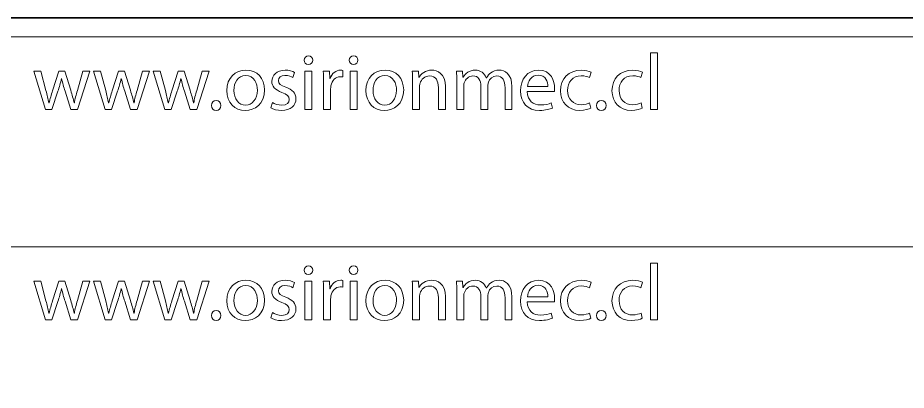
# Model space of a CAD drawing. Header units: inches. Extents: x 4400 to 4800, y 4100 to 4300.
# Drawn here: x 4631.4 to 4687.1, y 4276.6 to 4300 of the extents above; entities that cross this region are included whole.
import ezdxf

# ---------------------------------------------------------------- set-up
doc = ezdxf.new("R2010")
doc.units = ezdxf.units.IN
doc.header["$MEASUREMENT"] = 0
doc.layers.add('Capa 1', color=7, linetype='Continuous')

# ---------------------------------------------------------------- blocks, each defined once
blk = doc.blocks.new('block 32')
at = {"layer": 'Capa 1', "color": 1, "lineweight": 9, "true_color": 0xff0000}
for points in [[(4671.053, 4297.792), (4671.493, 4297.792), (4671.493, 4294.241), (4671.053, 4294.241), (4671.053, 4297.792)], [(4649.398, 4294.241), (4649.398, 4296.662), (4649.838, 4296.662), (4649.838, 4294.241), (4649.398, 4294.241)], [(4652.223, 4294.241), (4652.223, 4296.662), (4652.663, 4296.662), (4652.663, 4294.241), (4652.223, 4294.241)]]:
    blk.add_lwpolyline(points, dxfattribs=at)
for points, knots in [([(4649.888, 4297.342), (4649.893, 4297.192), (4649.783, 4297.072), (4649.608, 4297.072), (4649.453, 4297.072), (4649.343, 4297.192), (4649.343, 4297.342), (4649.343, 4297.497), (4649.458, 4297.617), (4649.618, 4297.617), (4649.783, 4297.617), (4649.888, 4297.497), (4649.888, 4297.342)], [0, 0, 0, 0, 1, 1, 1, 2, 2, 2, 3, 3, 3, 4, 4, 4, 4]), ([(4652.713, 4297.342), (4652.718, 4297.192), (4652.608, 4297.072), (4652.433, 4297.072), (4652.278, 4297.072), (4652.168, 4297.192), (4652.168, 4297.342), (4652.168, 4297.497), (4652.283, 4297.617), (4652.443, 4297.617), (4652.608, 4297.617), (4652.713, 4297.497), (4652.713, 4297.342)], [0, 0, 0, 0, 1, 1, 1, 2, 2, 2, 3, 3, 3, 4, 4, 4, 4]), ([(4646.863, 4295.471), (4646.863, 4294.576), (4646.244, 4294.186), (4645.658, 4294.186), (4645.003, 4294.186), (4644.498, 4294.666), (4644.498, 4295.432), (4644.498, 4296.241), (4645.028, 4296.717), (4645.698, 4296.717), (4646.393, 4296.717), (4646.863, 4296.211), (4646.863, 4295.471)], [0, 0, 0, 0, 1, 1, 1, 2, 2, 2, 3, 3, 3, 4, 4, 4, 4]), ([(4647.358, 4294.691), (4647.488, 4294.606), (4647.718, 4294.516), (4647.938, 4294.516), (4648.258, 4294.516), (4648.408, 4294.676), (4648.408, 4294.876), (4648.408, 4295.086), (4648.283, 4295.201), (4647.958, 4295.321), (4647.523, 4295.476), (4647.318, 4295.716), (4647.318, 4296.007), (4647.318, 4296.396), (4647.633, 4296.717), (4648.153, 4296.717), (4648.398, 4296.717), (4648.613, 4296.647), (4648.748, 4296.567), (4648.748, 4296.567), (4648.638, 4296.247), (4648.638, 4296.247), (4648.543, 4296.307), (4648.368, 4296.387), (4648.143, 4296.387), (4647.883, 4296.387), (4647.738, 4296.237), (4647.738, 4296.056), (4647.738, 4295.857), (4647.883, 4295.766), (4648.198, 4295.646), (4648.618, 4295.486), (4648.833, 4295.276), (4648.833, 4294.916), (4648.833, 4294.491), (4648.503, 4294.191), (4647.928, 4294.191), (4647.663, 4294.191), (4647.418, 4294.256), (4647.248, 4294.356), (4647.248, 4294.356), (4647.358, 4294.691), (4647.358, 4294.691)], [0, 0, 0, 0, 1, 1, 1, 2, 2, 2, 3, 3, 3, 4, 4, 4, 5, 5, 5, 6, 6, 6, 7, 7, 7, 8, 8, 8, 9, 9, 9, 10, 10, 10, 11, 11, 11, 12, 12, 12, 13, 13, 13, 14, 14, 14, 14]), ([(4650.568, 4295.907), (4650.568, 4296.192), (4650.563, 4296.436), (4650.548, 4296.662), (4650.548, 4296.662), (4650.933, 4296.662), (4650.933, 4296.662), (4650.933, 4296.662), (4650.948, 4296.187), (4650.948, 4296.187), (4650.948, 4296.187), (4650.968, 4296.187), (4650.968, 4296.187), (4651.078, 4296.512), (4651.343, 4296.717), (4651.638, 4296.717), (4651.688, 4296.717), (4651.723, 4296.712), (4651.763, 4296.702), (4651.763, 4296.702), (4651.763, 4296.287), (4651.763, 4296.287), (4651.718, 4296.297), (4651.673, 4296.301), (4651.613, 4296.301), (4651.303, 4296.301), (4651.083, 4296.066), (4651.023, 4295.736), (4651.013, 4295.676), (4651.003, 4295.607), (4651.003, 4295.531), (4651.003, 4295.531), (4651.003, 4294.241), (4651.003, 4294.241), (4651.003, 4294.241), (4650.568, 4294.241), (4650.568, 4294.241), (4650.568, 4294.241), (4650.568, 4295.907), (4650.568, 4295.907)], [0, 0, 0, 0, 1, 1, 1, 2, 2, 2, 3, 3, 3, 4, 4, 4, 5, 5, 5, 6, 6, 6, 7, 7, 7, 8, 8, 8, 9, 9, 9, 10, 10, 10, 11, 11, 11, 12, 12, 12, 13, 13, 13, 13]), ([(4655.583, 4295.471), (4655.583, 4294.576), (4654.963, 4294.186), (4654.378, 4294.186), (4653.723, 4294.186), (4653.218, 4294.666), (4653.218, 4295.432), (4653.218, 4296.241), (4653.748, 4296.717), (4654.418, 4296.717), (4655.113, 4296.717), (4655.583, 4296.211), (4655.583, 4295.471)], [0, 0, 0, 0, 1, 1, 1, 2, 2, 2, 3, 3, 3, 4, 4, 4, 4]), ([(4656.138, 4296.007), (4656.138, 4296.257), (4656.133, 4296.462), (4656.118, 4296.662), (4656.118, 4296.662), (4656.508, 4296.662), (4656.508, 4296.662), (4656.508, 4296.662), (4656.533, 4296.261), (4656.533, 4296.261), (4656.533, 4296.261), (4656.543, 4296.261), (4656.543, 4296.261), (4656.663, 4296.492), (4656.943, 4296.717), (4657.343, 4296.717), (4657.678, 4296.717), (4658.198, 4296.517), (4658.198, 4295.686), (4658.198, 4295.686), (4658.198, 4294.241), (4658.198, 4294.241), (4658.198, 4294.241), (4657.758, 4294.241), (4657.758, 4294.241), (4657.758, 4294.241), (4657.758, 4295.637), (4657.758, 4295.637), (4657.758, 4296.026), (4657.613, 4296.352), (4657.198, 4296.352), (4656.908, 4296.352), (4656.683, 4296.146), (4656.608, 4295.901), (4656.588, 4295.847), (4656.578, 4295.772), (4656.578, 4295.696), (4656.578, 4295.696), (4656.578, 4294.241), (4656.578, 4294.241), (4656.578, 4294.241), (4656.138, 4294.241), (4656.138, 4294.241), (4656.138, 4294.241), (4656.138, 4296.007), (4656.138, 4296.007)], [0, 0, 0, 0, 1, 1, 1, 2, 2, 2, 3, 3, 3, 4, 4, 4, 5, 5, 5, 6, 6, 6, 7, 7, 7, 8, 8, 8, 9, 9, 9, 10, 10, 10, 11, 11, 11, 12, 12, 12, 13, 13, 13, 14, 14, 14, 15, 15, 15, 15]), ([(4658.913, 4296.007), (4658.913, 4296.257), (4658.908, 4296.462), (4658.893, 4296.662), (4658.893, 4296.662), (4659.278, 4296.662), (4659.278, 4296.662), (4659.278, 4296.662), (4659.298, 4296.271), (4659.298, 4296.271), (4659.298, 4296.271), (4659.313, 4296.271), (4659.313, 4296.271), (4659.448, 4296.502), (4659.673, 4296.717), (4660.073, 4296.717), (4660.403, 4296.717), (4660.653, 4296.517), (4660.758, 4296.231), (4660.758, 4296.231), (4660.768, 4296.231), (4660.768, 4296.231), (4660.843, 4296.367), (4660.938, 4296.472), (4661.038, 4296.547), (4661.183, 4296.657), (4661.343, 4296.717), (4661.573, 4296.717), (4661.893, 4296.717), (4662.368, 4296.507), (4662.368, 4295.666), (4662.368, 4295.666), (4662.368, 4294.241), (4662.368, 4294.241), (4662.368, 4294.241), (4661.938, 4294.241), (4661.938, 4294.241), (4661.938, 4294.241), (4661.938, 4295.611), (4661.938, 4295.611), (4661.938, 4296.076), (4661.768, 4296.357), (4661.413, 4296.357), (4661.163, 4296.357), (4660.968, 4296.172), (4660.893, 4295.957), (4660.873, 4295.897), (4660.858, 4295.816), (4660.858, 4295.736), (4660.858, 4295.736), (4660.858, 4294.241), (4660.858, 4294.241), (4660.858, 4294.241), (4660.428, 4294.241), (4660.428, 4294.241), (4660.428, 4294.241), (4660.428, 4295.692), (4660.428, 4295.692), (4660.428, 4296.076), (4660.258, 4296.357), (4659.923, 4296.357), (4659.648, 4296.357), (4659.448, 4296.136), (4659.378, 4295.917), (4659.353, 4295.851), (4659.343, 4295.776), (4659.343, 4295.702), (4659.343, 4295.702), (4659.343, 4294.241), (4659.343, 4294.241), (4659.343, 4294.241), (4658.913, 4294.241), (4658.913, 4294.241), (4658.913, 4294.241), (4658.913, 4296.007), (4658.913, 4296.007)], [0, 0, 0, 0, 1, 1, 1, 2, 2, 2, 3, 3, 3, 4, 4, 4, 5, 5, 5, 6, 6, 6, 7, 7, 7, 8, 8, 8, 9, 9, 9, 10, 10, 10, 11, 11, 11, 12, 12, 12, 13, 13, 13, 14, 14, 14, 15, 15, 15, 16, 16, 16, 17, 17, 17, 18, 18, 18, 19, 19, 19, 20, 20, 20, 21, 21, 21, 22, 22, 22, 23, 23, 23, 24, 24, 24, 25, 25, 25, 25]), ([(4663.328, 4295.372), (4663.338, 4294.776), (4663.718, 4294.531), (4664.158, 4294.531), (4664.473, 4294.531), (4664.663, 4294.586), (4664.828, 4294.656), (4664.828, 4294.656), (4664.903, 4294.341), (4664.903, 4294.341), (4664.748, 4294.271), (4664.483, 4294.191), (4664.098, 4294.191), (4663.353, 4294.191), (4662.908, 4294.681), (4662.908, 4295.412), (4662.908, 4296.142), (4663.338, 4296.717), (4664.043, 4296.717), (4664.833, 4296.717), (4665.043, 4296.022), (4665.043, 4295.577), (4665.043, 4295.486), (4665.033, 4295.416), (4665.028, 4295.372), (4665.028, 4295.372), (4663.328, 4295.372), (4663.328, 4295.372)], [0, 0, 0, 0, 1, 1, 1, 2, 2, 2, 3, 3, 3, 4, 4, 4, 5, 5, 5, 6, 6, 6, 7, 7, 7, 8, 8, 8, 9, 9, 9, 9]), ([(4667.313, 4294.331), (4667.198, 4294.271), (4666.943, 4294.191), (4666.618, 4294.191), (4665.888, 4294.191), (4665.413, 4294.686), (4665.413, 4295.426), (4665.413, 4296.172), (4665.923, 4296.712), (4666.713, 4296.712), (4666.973, 4296.712), (4667.203, 4296.647), (4667.323, 4296.587), (4667.323, 4296.587), (4667.223, 4296.247), (4667.223, 4296.247), (4667.118, 4296.307), (4666.953, 4296.362), (4666.713, 4296.362), (4666.158, 4296.362), (4665.857, 4295.951), (4665.857, 4295.446), (4665.857, 4294.887), (4666.218, 4294.541), (4666.698, 4294.541), (4666.948, 4294.541), (4667.113, 4294.606), (4667.238, 4294.661), (4667.238, 4294.661), (4667.313, 4294.331), (4667.313, 4294.331)], [0, 0, 0, 0, 1, 1, 1, 2, 2, 2, 3, 3, 3, 4, 4, 4, 5, 5, 5, 6, 6, 6, 7, 7, 7, 8, 8, 8, 9, 9, 9, 10, 10, 10, 10]), ([(4670.538, 4294.331), (4670.423, 4294.271), (4670.168, 4294.191), (4669.843, 4294.191), (4669.113, 4294.191), (4668.638, 4294.686), (4668.638, 4295.426), (4668.638, 4296.172), (4669.148, 4296.712), (4669.938, 4296.712), (4670.198, 4296.712), (4670.428, 4296.647), (4670.548, 4296.587), (4670.548, 4296.587), (4670.448, 4296.247), (4670.448, 4296.247), (4670.343, 4296.307), (4670.178, 4296.362), (4669.938, 4296.362), (4669.383, 4296.362), (4669.082, 4295.951), (4669.082, 4295.446), (4669.082, 4294.887), (4669.443, 4294.541), (4669.923, 4294.541), (4670.173, 4294.541), (4670.338, 4294.606), (4670.463, 4294.661), (4670.463, 4294.661), (4670.538, 4294.331), (4670.538, 4294.331)], [0, 0, 0, 0, 1, 1, 1, 2, 2, 2, 3, 3, 3, 4, 4, 4, 5, 5, 5, 6, 6, 6, 7, 7, 7, 8, 8, 8, 9, 9, 9, 10, 10, 10, 10]), ([(4632.848, 4296.662), (4632.848, 4296.662), (4633.168, 4295.432), (4633.168, 4295.432), (4633.238, 4295.161), (4633.303, 4294.911), (4633.348, 4294.661), (4633.348, 4294.661), (4633.363, 4294.661), (4633.363, 4294.661), (4633.418, 4294.906), (4633.498, 4295.166), (4633.578, 4295.426), (4633.578, 4295.426), (4633.973, 4296.662), (4633.973, 4296.662), (4633.973, 4296.662), (4634.343, 4296.662), (4634.343, 4296.662), (4634.343, 4296.662), (4634.719, 4295.452), (4634.719, 4295.452), (4634.809, 4295.161), (4634.879, 4294.906), (4634.934, 4294.661), (4634.934, 4294.661), (4634.948, 4294.661), (4634.948, 4294.661), (4634.988, 4294.906), (4635.054, 4295.161), (4635.133, 4295.446), (4635.133, 4295.446), (4635.479, 4296.662), (4635.479, 4296.662), (4635.479, 4296.662), (4635.914, 4296.662), (4635.914, 4296.662), (4635.914, 4296.662), (4635.133, 4294.241), (4635.133, 4294.241), (4635.133, 4294.241), (4634.733, 4294.241), (4634.733, 4294.241), (4634.733, 4294.241), (4634.363, 4295.396), (4634.363, 4295.396), (4634.278, 4295.666), (4634.208, 4295.907), (4634.148, 4296.192), (4634.148, 4296.192), (4634.138, 4296.192), (4634.138, 4296.192), (4634.079, 4295.901), (4634.003, 4295.651), (4633.918, 4295.392), (4633.918, 4295.392), (4633.528, 4294.241), (4633.528, 4294.241), (4633.528, 4294.241), (4633.128, 4294.241), (4633.128, 4294.241), (4633.128, 4294.241), (4632.398, 4296.662), (4632.398, 4296.662), (4632.398, 4296.662), (4632.848, 4296.662), (4632.848, 4296.662)], [0, 0, 0, 0, 1, 1, 1, 2, 2, 2, 3, 3, 3, 4, 4, 4, 5, 5, 5, 6, 6, 6, 7, 7, 7, 8, 8, 8, 9, 9, 9, 10, 10, 10, 11, 11, 11, 12, 12, 12, 13, 13, 13, 14, 14, 14, 15, 15, 15, 16, 16, 16, 17, 17, 17, 18, 18, 18, 19, 19, 19, 20, 20, 20, 21, 21, 21, 22, 22, 22, 22]), ([(4636.588, 4296.662), (4636.588, 4296.662), (4636.908, 4295.432), (4636.908, 4295.432), (4636.978, 4295.161), (4637.043, 4294.911), (4637.088, 4294.661), (4637.088, 4294.661), (4637.103, 4294.661), (4637.103, 4294.661), (4637.158, 4294.906), (4637.238, 4295.166), (4637.318, 4295.426), (4637.318, 4295.426), (4637.713, 4296.662), (4637.713, 4296.662), (4637.713, 4296.662), (4638.083, 4296.662), (4638.083, 4296.662), (4638.083, 4296.662), (4638.459, 4295.452), (4638.459, 4295.452), (4638.549, 4295.161), (4638.618, 4294.906), (4638.674, 4294.661), (4638.674, 4294.661), (4638.688, 4294.661), (4638.688, 4294.661), (4638.728, 4294.906), (4638.794, 4295.161), (4638.873, 4295.446), (4638.873, 4295.446), (4639.219, 4296.662), (4639.219, 4296.662), (4639.219, 4296.662), (4639.654, 4296.662), (4639.654, 4296.662), (4639.654, 4296.662), (4638.873, 4294.241), (4638.873, 4294.241), (4638.873, 4294.241), (4638.473, 4294.241), (4638.473, 4294.241), (4638.473, 4294.241), (4638.103, 4295.396), (4638.103, 4295.396), (4638.018, 4295.666), (4637.948, 4295.907), (4637.888, 4296.192), (4637.888, 4296.192), (4637.878, 4296.192), (4637.878, 4296.192), (4637.819, 4295.901), (4637.743, 4295.651), (4637.658, 4295.392), (4637.658, 4295.392), (4637.268, 4294.241), (4637.268, 4294.241), (4637.268, 4294.241), (4636.868, 4294.241), (4636.868, 4294.241), (4636.868, 4294.241), (4636.138, 4296.662), (4636.138, 4296.662), (4636.138, 4296.662), (4636.588, 4296.662), (4636.588, 4296.662)], [0, 0, 0, 0, 1, 1, 1, 2, 2, 2, 3, 3, 3, 4, 4, 4, 5, 5, 5, 6, 6, 6, 7, 7, 7, 8, 8, 8, 9, 9, 9, 10, 10, 10, 11, 11, 11, 12, 12, 12, 13, 13, 13, 14, 14, 14, 15, 15, 15, 16, 16, 16, 17, 17, 17, 18, 18, 18, 19, 19, 19, 20, 20, 20, 21, 21, 21, 22, 22, 22, 22]), ([(4640.328, 4296.662), (4640.328, 4296.662), (4640.648, 4295.432), (4640.648, 4295.432), (4640.718, 4295.161), (4640.783, 4294.911), (4640.828, 4294.661), (4640.828, 4294.661), (4640.843, 4294.661), (4640.843, 4294.661), (4640.898, 4294.906), (4640.978, 4295.166), (4641.058, 4295.426), (4641.058, 4295.426), (4641.453, 4296.662), (4641.453, 4296.662), (4641.453, 4296.662), (4641.823, 4296.662), (4641.823, 4296.662), (4641.823, 4296.662), (4642.199, 4295.452), (4642.199, 4295.452), (4642.289, 4295.161), (4642.358, 4294.906), (4642.414, 4294.661), (4642.414, 4294.661), (4642.428, 4294.661), (4642.428, 4294.661), (4642.468, 4294.906), (4642.534, 4295.161), (4642.613, 4295.446), (4642.613, 4295.446), (4642.959, 4296.662), (4642.959, 4296.662), (4642.959, 4296.662), (4643.394, 4296.662), (4643.394, 4296.662), (4643.394, 4296.662), (4642.613, 4294.241), (4642.613, 4294.241), (4642.613, 4294.241), (4642.213, 4294.241), (4642.213, 4294.241), (4642.213, 4294.241), (4641.843, 4295.396), (4641.843, 4295.396), (4641.758, 4295.666), (4641.688, 4295.907), (4641.628, 4296.192), (4641.628, 4296.192), (4641.618, 4296.192), (4641.618, 4296.192), (4641.559, 4295.901), (4641.483, 4295.651), (4641.398, 4295.392), (4641.398, 4295.392), (4641.008, 4294.241), (4641.008, 4294.241), (4641.008, 4294.241), (4640.608, 4294.241), (4640.608, 4294.241), (4640.608, 4294.241), (4639.878, 4296.662), (4639.878, 4296.662), (4639.878, 4296.662), (4640.328, 4296.662), (4640.328, 4296.662)], [0, 0, 0, 0, 1, 1, 1, 2, 2, 2, 3, 3, 3, 4, 4, 4, 5, 5, 5, 6, 6, 6, 7, 7, 7, 8, 8, 8, 9, 9, 9, 10, 10, 10, 11, 11, 11, 12, 12, 12, 13, 13, 13, 14, 14, 14, 15, 15, 15, 16, 16, 16, 17, 17, 17, 18, 18, 18, 19, 19, 19, 20, 20, 20, 21, 21, 21, 22, 22, 22, 22]), ([(4644.943, 4295.446), (4644.943, 4294.916), (4645.248, 4294.516), (4645.678, 4294.516), (4646.098, 4294.516), (4646.413, 4294.911), (4646.413, 4295.456), (4646.413, 4295.867), (4646.208, 4296.387), (4645.688, 4296.387), (4645.168, 4296.387), (4644.943, 4295.907), (4644.943, 4295.446)], [0, 0, 0, 0, 1, 1, 1, 2, 2, 2, 3, 3, 3, 4, 4, 4, 4]), ([(4653.663, 4295.446), (4653.663, 4294.916), (4653.968, 4294.516), (4654.398, 4294.516), (4654.818, 4294.516), (4655.133, 4294.911), (4655.133, 4295.456), (4655.133, 4295.867), (4654.928, 4296.387), (4654.408, 4296.387), (4653.888, 4296.387), (4653.663, 4295.907), (4653.663, 4295.446)], [0, 0, 0, 0, 1, 1, 1, 2, 2, 2, 3, 3, 3, 4, 4, 4, 4]), ([(4664.618, 4295.686), (4664.623, 4295.967), (4664.503, 4296.402), (4664.008, 4296.402), (4663.563, 4296.402), (4663.368, 4295.991), (4663.333, 4295.686), (4663.333, 4295.686), (4664.618, 4295.686), (4664.618, 4295.686)], [0, 0, 0, 0, 1, 1, 1, 2, 2, 2, 3, 3, 3, 3]), ([(4643.533, 4294.501), (4643.533, 4294.686), (4643.658, 4294.816), (4643.833, 4294.816), (4644.008, 4294.816), (4644.128, 4294.686), (4644.128, 4294.501), (4644.128, 4294.321), (4644.013, 4294.186), (4643.828, 4294.186), (4643.653, 4294.186), (4643.533, 4294.321), (4643.533, 4294.501)], [0, 0, 0, 0, 1, 1, 1, 2, 2, 2, 3, 3, 3, 4, 4, 4, 4]), ([(4667.673, 4294.501), (4667.673, 4294.686), (4667.798, 4294.816), (4667.973, 4294.816), (4668.148, 4294.816), (4668.268, 4294.686), (4668.268, 4294.501), (4668.268, 4294.321), (4668.153, 4294.186), (4667.968, 4294.186), (4667.793, 4294.186), (4667.673, 4294.321), (4667.673, 4294.501)], [0, 0, 0, 0, 1, 1, 1, 2, 2, 2, 3, 3, 3, 4, 4, 4, 4])]:
    blk.add_open_spline(points, degree=3, knots=knots, dxfattribs=at)
blk = doc.blocks.new('block 33')
at = {"layer": 'Capa 1', "color": 1, "lineweight": 9, "true_color": 0xff0000}
for points in [[(4671.053, 4284.618), (4671.493, 4284.618), (4671.493, 4281.067), (4671.053, 4281.067), (4671.053, 4284.618)], [(4649.398, 4281.067), (4649.398, 4283.488), (4649.838, 4283.488), (4649.838, 4281.067), (4649.398, 4281.067)], [(4652.223, 4281.067), (4652.223, 4283.488), (4652.663, 4283.488), (4652.663, 4281.067), (4652.223, 4281.067)]]:
    blk.add_lwpolyline(points, dxfattribs=at)
for points, knots in [([(4649.888, 4284.168), (4649.893, 4284.018), (4649.783, 4283.898), (4649.608, 4283.898), (4649.453, 4283.898), (4649.343, 4284.018), (4649.343, 4284.168), (4649.343, 4284.323), (4649.458, 4284.443), (4649.618, 4284.443), (4649.783, 4284.443), (4649.888, 4284.323), (4649.888, 4284.168)], [0, 0, 0, 0, 1, 1, 1, 2, 2, 2, 3, 3, 3, 4, 4, 4, 4]), ([(4652.713, 4284.168), (4652.718, 4284.018), (4652.608, 4283.898), (4652.433, 4283.898), (4652.278, 4283.898), (4652.168, 4284.018), (4652.168, 4284.168), (4652.168, 4284.323), (4652.283, 4284.443), (4652.443, 4284.443), (4652.608, 4284.443), (4652.713, 4284.323), (4652.713, 4284.168)], [0, 0, 0, 0, 1, 1, 1, 2, 2, 2, 3, 3, 3, 4, 4, 4, 4]), ([(4632.848, 4283.488), (4632.848, 4283.488), (4633.168, 4282.257), (4633.168, 4282.257), (4633.238, 4281.987), (4633.303, 4281.737), (4633.348, 4281.487), (4633.348, 4281.487), (4633.363, 4281.487), (4633.363, 4281.487), (4633.418, 4281.732), (4633.498, 4281.992), (4633.578, 4282.252), (4633.578, 4282.252), (4633.973, 4283.488), (4633.973, 4283.488), (4633.973, 4283.488), (4634.343, 4283.488), (4634.343, 4283.488), (4634.343, 4283.488), (4634.719, 4282.277), (4634.719, 4282.277), (4634.809, 4281.987), (4634.879, 4281.732), (4634.934, 4281.487), (4634.934, 4281.487), (4634.948, 4281.487), (4634.948, 4281.487), (4634.988, 4281.732), (4635.054, 4281.987), (4635.133, 4282.272), (4635.133, 4282.272), (4635.479, 4283.488), (4635.479, 4283.488), (4635.479, 4283.488), (4635.914, 4283.488), (4635.914, 4283.488), (4635.914, 4283.488), (4635.133, 4281.067), (4635.133, 4281.067), (4635.133, 4281.067), (4634.733, 4281.067), (4634.733, 4281.067), (4634.733, 4281.067), (4634.363, 4282.222), (4634.363, 4282.222), (4634.278, 4282.492), (4634.208, 4282.733), (4634.148, 4283.017), (4634.148, 4283.017), (4634.138, 4283.017), (4634.138, 4283.017), (4634.079, 4282.727), (4634.003, 4282.477), (4633.918, 4282.218), (4633.918, 4282.218), (4633.528, 4281.067), (4633.528, 4281.067), (4633.528, 4281.067), (4633.128, 4281.067), (4633.128, 4281.067), (4633.128, 4281.067), (4632.398, 4283.488), (4632.398, 4283.488), (4632.398, 4283.488), (4632.848, 4283.488), (4632.848, 4283.488)], [0, 0, 0, 0, 1, 1, 1, 2, 2, 2, 3, 3, 3, 4, 4, 4, 5, 5, 5, 6, 6, 6, 7, 7, 7, 8, 8, 8, 9, 9, 9, 10, 10, 10, 11, 11, 11, 12, 12, 12, 13, 13, 13, 14, 14, 14, 15, 15, 15, 16, 16, 16, 17, 17, 17, 18, 18, 18, 19, 19, 19, 20, 20, 20, 21, 21, 21, 22, 22, 22, 22]), ([(4636.588, 4283.488), (4636.588, 4283.488), (4636.908, 4282.257), (4636.908, 4282.257), (4636.978, 4281.987), (4637.043, 4281.737), (4637.088, 4281.487), (4637.088, 4281.487), (4637.103, 4281.487), (4637.103, 4281.487), (4637.158, 4281.732), (4637.238, 4281.992), (4637.318, 4282.252), (4637.318, 4282.252), (4637.713, 4283.488), (4637.713, 4283.488), (4637.713, 4283.488), (4638.083, 4283.488), (4638.083, 4283.488), (4638.083, 4283.488), (4638.459, 4282.277), (4638.459, 4282.277), (4638.549, 4281.987), (4638.618, 4281.732), (4638.674, 4281.487), (4638.674, 4281.487), (4638.688, 4281.487), (4638.688, 4281.487), (4638.728, 4281.732), (4638.794, 4281.987), (4638.873, 4282.272), (4638.873, 4282.272), (4639.219, 4283.488), (4639.219, 4283.488), (4639.219, 4283.488), (4639.654, 4283.488), (4639.654, 4283.488), (4639.654, 4283.488), (4638.873, 4281.067), (4638.873, 4281.067), (4638.873, 4281.067), (4638.473, 4281.067), (4638.473, 4281.067), (4638.473, 4281.067), (4638.103, 4282.222), (4638.103, 4282.222), (4638.018, 4282.492), (4637.948, 4282.733), (4637.888, 4283.017), (4637.888, 4283.017), (4637.878, 4283.017), (4637.878, 4283.017), (4637.819, 4282.727), (4637.743, 4282.477), (4637.658, 4282.218), (4637.658, 4282.218), (4637.268, 4281.067), (4637.268, 4281.067), (4637.268, 4281.067), (4636.868, 4281.067), (4636.868, 4281.067), (4636.868, 4281.067), (4636.138, 4283.488), (4636.138, 4283.488), (4636.138, 4283.488), (4636.588, 4283.488), (4636.588, 4283.488)], [0, 0, 0, 0, 1, 1, 1, 2, 2, 2, 3, 3, 3, 4, 4, 4, 5, 5, 5, 6, 6, 6, 7, 7, 7, 8, 8, 8, 9, 9, 9, 10, 10, 10, 11, 11, 11, 12, 12, 12, 13, 13, 13, 14, 14, 14, 15, 15, 15, 16, 16, 16, 17, 17, 17, 18, 18, 18, 19, 19, 19, 20, 20, 20, 21, 21, 21, 22, 22, 22, 22]), ([(4640.328, 4283.488), (4640.328, 4283.488), (4640.648, 4282.257), (4640.648, 4282.257), (4640.718, 4281.987), (4640.783, 4281.737), (4640.828, 4281.487), (4640.828, 4281.487), (4640.843, 4281.487), (4640.843, 4281.487), (4640.898, 4281.732), (4640.978, 4281.992), (4641.058, 4282.252), (4641.058, 4282.252), (4641.453, 4283.488), (4641.453, 4283.488), (4641.453, 4283.488), (4641.823, 4283.488), (4641.823, 4283.488), (4641.823, 4283.488), (4642.199, 4282.277), (4642.199, 4282.277), (4642.289, 4281.987), (4642.358, 4281.732), (4642.414, 4281.487), (4642.414, 4281.487), (4642.428, 4281.487), (4642.428, 4281.487), (4642.468, 4281.732), (4642.534, 4281.987), (4642.613, 4282.272), (4642.613, 4282.272), (4642.959, 4283.488), (4642.959, 4283.488), (4642.959, 4283.488), (4643.394, 4283.488), (4643.394, 4283.488), (4643.394, 4283.488), (4642.613, 4281.067), (4642.613, 4281.067), (4642.613, 4281.067), (4642.213, 4281.067), (4642.213, 4281.067), (4642.213, 4281.067), (4641.843, 4282.222), (4641.843, 4282.222), (4641.758, 4282.492), (4641.688, 4282.733), (4641.628, 4283.017), (4641.628, 4283.017), (4641.618, 4283.017), (4641.618, 4283.017), (4641.559, 4282.727), (4641.483, 4282.477), (4641.398, 4282.218), (4641.398, 4282.218), (4641.008, 4281.067), (4641.008, 4281.067), (4641.008, 4281.067), (4640.608, 4281.067), (4640.608, 4281.067), (4640.608, 4281.067), (4639.878, 4283.488), (4639.878, 4283.488), (4639.878, 4283.488), (4640.328, 4283.488), (4640.328, 4283.488)], [0, 0, 0, 0, 1, 1, 1, 2, 2, 2, 3, 3, 3, 4, 4, 4, 5, 5, 5, 6, 6, 6, 7, 7, 7, 8, 8, 8, 9, 9, 9, 10, 10, 10, 11, 11, 11, 12, 12, 12, 13, 13, 13, 14, 14, 14, 15, 15, 15, 16, 16, 16, 17, 17, 17, 18, 18, 18, 19, 19, 19, 20, 20, 20, 21, 21, 21, 22, 22, 22, 22]), ([(4646.863, 4282.297), (4646.863, 4281.402), (4646.244, 4281.012), (4645.658, 4281.012), (4645.003, 4281.012), (4644.498, 4281.492), (4644.498, 4282.257), (4644.498, 4283.067), (4645.028, 4283.542), (4645.698, 4283.542), (4646.393, 4283.542), (4646.863, 4283.037), (4646.863, 4282.297)], [0, 0, 0, 0, 1, 1, 1, 2, 2, 2, 3, 3, 3, 4, 4, 4, 4]), ([(4647.358, 4281.517), (4647.488, 4281.432), (4647.718, 4281.342), (4647.938, 4281.342), (4648.258, 4281.342), (4648.408, 4281.502), (4648.408, 4281.702), (4648.408, 4281.912), (4648.283, 4282.027), (4647.958, 4282.147), (4647.523, 4282.302), (4647.318, 4282.542), (4647.318, 4282.832), (4647.318, 4283.222), (4647.633, 4283.542), (4648.153, 4283.542), (4648.398, 4283.542), (4648.613, 4283.473), (4648.748, 4283.393), (4648.748, 4283.393), (4648.638, 4283.073), (4648.638, 4283.073), (4648.543, 4283.133), (4648.368, 4283.212), (4648.143, 4283.212), (4647.883, 4283.212), (4647.738, 4283.063), (4647.738, 4282.882), (4647.738, 4282.683), (4647.883, 4282.592), (4648.198, 4282.472), (4648.618, 4282.312), (4648.833, 4282.102), (4648.833, 4281.742), (4648.833, 4281.317), (4648.503, 4281.017), (4647.928, 4281.017), (4647.663, 4281.017), (4647.418, 4281.082), (4647.248, 4281.182), (4647.248, 4281.182), (4647.358, 4281.517), (4647.358, 4281.517)], [0, 0, 0, 0, 1, 1, 1, 2, 2, 2, 3, 3, 3, 4, 4, 4, 5, 5, 5, 6, 6, 6, 7, 7, 7, 8, 8, 8, 9, 9, 9, 10, 10, 10, 11, 11, 11, 12, 12, 12, 13, 13, 13, 14, 14, 14, 14]), ([(4650.568, 4282.733), (4650.568, 4283.017), (4650.563, 4283.262), (4650.548, 4283.488), (4650.548, 4283.488), (4650.933, 4283.488), (4650.933, 4283.488), (4650.933, 4283.488), (4650.948, 4283.013), (4650.948, 4283.013), (4650.948, 4283.013), (4650.968, 4283.013), (4650.968, 4283.013), (4651.078, 4283.338), (4651.343, 4283.542), (4651.638, 4283.542), (4651.688, 4283.542), (4651.723, 4283.538), (4651.763, 4283.528), (4651.763, 4283.528), (4651.763, 4283.113), (4651.763, 4283.113), (4651.718, 4283.123), (4651.673, 4283.127), (4651.613, 4283.127), (4651.303, 4283.127), (4651.083, 4282.892), (4651.023, 4282.562), (4651.013, 4282.502), (4651.003, 4282.432), (4651.003, 4282.357), (4651.003, 4282.357), (4651.003, 4281.067), (4651.003, 4281.067), (4651.003, 4281.067), (4650.568, 4281.067), (4650.568, 4281.067), (4650.568, 4281.067), (4650.568, 4282.733), (4650.568, 4282.733)], [0, 0, 0, 0, 1, 1, 1, 2, 2, 2, 3, 3, 3, 4, 4, 4, 5, 5, 5, 6, 6, 6, 7, 7, 7, 8, 8, 8, 9, 9, 9, 10, 10, 10, 11, 11, 11, 12, 12, 12, 13, 13, 13, 13]), ([(4655.583, 4282.297), (4655.583, 4281.402), (4654.963, 4281.012), (4654.378, 4281.012), (4653.723, 4281.012), (4653.218, 4281.492), (4653.218, 4282.257), (4653.218, 4283.067), (4653.748, 4283.542), (4654.418, 4283.542), (4655.113, 4283.542), (4655.583, 4283.037), (4655.583, 4282.297)], [0, 0, 0, 0, 1, 1, 1, 2, 2, 2, 3, 3, 3, 4, 4, 4, 4]), ([(4656.138, 4282.832), (4656.138, 4283.083), (4656.133, 4283.288), (4656.118, 4283.488), (4656.118, 4283.488), (4656.508, 4283.488), (4656.508, 4283.488), (4656.508, 4283.488), (4656.533, 4283.087), (4656.533, 4283.087), (4656.533, 4283.087), (4656.543, 4283.087), (4656.543, 4283.087), (4656.663, 4283.318), (4656.943, 4283.542), (4657.343, 4283.542), (4657.678, 4283.542), (4658.198, 4283.343), (4658.198, 4282.512), (4658.198, 4282.512), (4658.198, 4281.067), (4658.198, 4281.067), (4658.198, 4281.067), (4657.758, 4281.067), (4657.758, 4281.067), (4657.758, 4281.067), (4657.758, 4282.462), (4657.758, 4282.462), (4657.758, 4282.852), (4657.613, 4283.178), (4657.198, 4283.178), (4656.908, 4283.178), (4656.683, 4282.972), (4656.608, 4282.727), (4656.588, 4282.673), (4656.578, 4282.598), (4656.578, 4282.522), (4656.578, 4282.522), (4656.578, 4281.067), (4656.578, 4281.067), (4656.578, 4281.067), (4656.138, 4281.067), (4656.138, 4281.067), (4656.138, 4281.067), (4656.138, 4282.832), (4656.138, 4282.832)], [0, 0, 0, 0, 1, 1, 1, 2, 2, 2, 3, 3, 3, 4, 4, 4, 5, 5, 5, 6, 6, 6, 7, 7, 7, 8, 8, 8, 9, 9, 9, 10, 10, 10, 11, 11, 11, 12, 12, 12, 13, 13, 13, 14, 14, 14, 15, 15, 15, 15]), ([(4658.913, 4282.832), (4658.913, 4283.083), (4658.908, 4283.288), (4658.893, 4283.488), (4658.893, 4283.488), (4659.278, 4283.488), (4659.278, 4283.488), (4659.278, 4283.488), (4659.298, 4283.097), (4659.298, 4283.097), (4659.298, 4283.097), (4659.313, 4283.097), (4659.313, 4283.097), (4659.448, 4283.328), (4659.673, 4283.542), (4660.073, 4283.542), (4660.403, 4283.542), (4660.653, 4283.343), (4660.758, 4283.057), (4660.758, 4283.057), (4660.768, 4283.057), (4660.768, 4283.057), (4660.843, 4283.192), (4660.938, 4283.298), (4661.038, 4283.373), (4661.183, 4283.483), (4661.343, 4283.542), (4661.573, 4283.542), (4661.893, 4283.542), (4662.368, 4283.333), (4662.368, 4282.492), (4662.368, 4282.492), (4662.368, 4281.067), (4662.368, 4281.067), (4662.368, 4281.067), (4661.938, 4281.067), (4661.938, 4281.067), (4661.938, 4281.067), (4661.938, 4282.437), (4661.938, 4282.437), (4661.938, 4282.902), (4661.768, 4283.182), (4661.413, 4283.182), (4661.163, 4283.182), (4660.968, 4282.997), (4660.893, 4282.783), (4660.873, 4282.723), (4660.858, 4282.642), (4660.858, 4282.562), (4660.858, 4282.562), (4660.858, 4281.067), (4660.858, 4281.067), (4660.858, 4281.067), (4660.428, 4281.067), (4660.428, 4281.067), (4660.428, 4281.067), (4660.428, 4282.518), (4660.428, 4282.518), (4660.428, 4282.902), (4660.258, 4283.182), (4659.923, 4283.182), (4659.648, 4283.182), (4659.448, 4282.962), (4659.378, 4282.743), (4659.353, 4282.677), (4659.343, 4282.602), (4659.343, 4282.528), (4659.343, 4282.528), (4659.343, 4281.067), (4659.343, 4281.067), (4659.343, 4281.067), (4658.913, 4281.067), (4658.913, 4281.067), (4658.913, 4281.067), (4658.913, 4282.832), (4658.913, 4282.832)], [0, 0, 0, 0, 1, 1, 1, 2, 2, 2, 3, 3, 3, 4, 4, 4, 5, 5, 5, 6, 6, 6, 7, 7, 7, 8, 8, 8, 9, 9, 9, 10, 10, 10, 11, 11, 11, 12, 12, 12, 13, 13, 13, 14, 14, 14, 15, 15, 15, 16, 16, 16, 17, 17, 17, 18, 18, 18, 19, 19, 19, 20, 20, 20, 21, 21, 21, 22, 22, 22, 23, 23, 23, 24, 24, 24, 25, 25, 25, 25]), ([(4663.328, 4282.198), (4663.338, 4281.602), (4663.718, 4281.357), (4664.158, 4281.357), (4664.473, 4281.357), (4664.663, 4281.412), (4664.828, 4281.482), (4664.828, 4281.482), (4664.903, 4281.167), (4664.903, 4281.167), (4664.748, 4281.097), (4664.483, 4281.017), (4664.098, 4281.017), (4663.353, 4281.017), (4662.908, 4281.507), (4662.908, 4282.237), (4662.908, 4282.968), (4663.338, 4283.542), (4664.043, 4283.542), (4664.833, 4283.542), (4665.043, 4282.848), (4665.043, 4282.403), (4665.043, 4282.312), (4665.033, 4282.242), (4665.028, 4282.198), (4665.028, 4282.198), (4663.328, 4282.198), (4663.328, 4282.198)], [0, 0, 0, 0, 1, 1, 1, 2, 2, 2, 3, 3, 3, 4, 4, 4, 5, 5, 5, 6, 6, 6, 7, 7, 7, 8, 8, 8, 9, 9, 9, 9]), ([(4667.313, 4281.157), (4667.198, 4281.097), (4666.943, 4281.017), (4666.618, 4281.017), (4665.888, 4281.017), (4665.413, 4281.512), (4665.413, 4282.252), (4665.413, 4282.997), (4665.923, 4283.538), (4666.713, 4283.538), (4666.973, 4283.538), (4667.203, 4283.473), (4667.323, 4283.413), (4667.323, 4283.413), (4667.223, 4283.073), (4667.223, 4283.073), (4667.118, 4283.133), (4666.953, 4283.188), (4666.713, 4283.188), (4666.158, 4283.188), (4665.857, 4282.777), (4665.857, 4282.272), (4665.857, 4281.712), (4666.218, 4281.367), (4666.698, 4281.367), (4666.948, 4281.367), (4667.113, 4281.432), (4667.238, 4281.487), (4667.238, 4281.487), (4667.313, 4281.157), (4667.313, 4281.157)], [0, 0, 0, 0, 1, 1, 1, 2, 2, 2, 3, 3, 3, 4, 4, 4, 5, 5, 5, 6, 6, 6, 7, 7, 7, 8, 8, 8, 9, 9, 9, 10, 10, 10, 10]), ([(4670.538, 4281.157), (4670.423, 4281.097), (4670.168, 4281.017), (4669.843, 4281.017), (4669.113, 4281.017), (4668.638, 4281.512), (4668.638, 4282.252), (4668.638, 4282.997), (4669.148, 4283.538), (4669.938, 4283.538), (4670.198, 4283.538), (4670.428, 4283.473), (4670.548, 4283.413), (4670.548, 4283.413), (4670.448, 4283.073), (4670.448, 4283.073), (4670.343, 4283.133), (4670.178, 4283.188), (4669.938, 4283.188), (4669.383, 4283.188), (4669.082, 4282.777), (4669.082, 4282.272), (4669.082, 4281.712), (4669.443, 4281.367), (4669.923, 4281.367), (4670.173, 4281.367), (4670.338, 4281.432), (4670.463, 4281.487), (4670.463, 4281.487), (4670.538, 4281.157), (4670.538, 4281.157)], [0, 0, 0, 0, 1, 1, 1, 2, 2, 2, 3, 3, 3, 4, 4, 4, 5, 5, 5, 6, 6, 6, 7, 7, 7, 8, 8, 8, 9, 9, 9, 10, 10, 10, 10]), ([(4644.943, 4282.272), (4644.943, 4281.742), (4645.248, 4281.342), (4645.678, 4281.342), (4646.098, 4281.342), (4646.413, 4281.737), (4646.413, 4282.282), (4646.413, 4282.693), (4646.208, 4283.212), (4645.688, 4283.212), (4645.168, 4283.212), (4644.943, 4282.733), (4644.943, 4282.272)], [0, 0, 0, 0, 1, 1, 1, 2, 2, 2, 3, 3, 3, 4, 4, 4, 4]), ([(4653.663, 4282.272), (4653.663, 4281.742), (4653.968, 4281.342), (4654.398, 4281.342), (4654.818, 4281.342), (4655.133, 4281.737), (4655.133, 4282.282), (4655.133, 4282.693), (4654.928, 4283.212), (4654.408, 4283.212), (4653.888, 4283.212), (4653.663, 4282.733), (4653.663, 4282.272)], [0, 0, 0, 0, 1, 1, 1, 2, 2, 2, 3, 3, 3, 4, 4, 4, 4]), ([(4664.618, 4282.512), (4664.623, 4282.793), (4664.503, 4283.228), (4664.008, 4283.228), (4663.563, 4283.228), (4663.368, 4282.817), (4663.333, 4282.512), (4663.333, 4282.512), (4664.618, 4282.512), (4664.618, 4282.512)], [0, 0, 0, 0, 1, 1, 1, 2, 2, 2, 3, 3, 3, 3]), ([(4643.533, 4281.327), (4643.533, 4281.512), (4643.658, 4281.642), (4643.833, 4281.642), (4644.008, 4281.642), (4644.128, 4281.512), (4644.128, 4281.327), (4644.128, 4281.147), (4644.013, 4281.012), (4643.828, 4281.012), (4643.653, 4281.012), (4643.533, 4281.147), (4643.533, 4281.327)], [0, 0, 0, 0, 1, 1, 1, 2, 2, 2, 3, 3, 3, 4, 4, 4, 4]), ([(4667.673, 4281.327), (4667.673, 4281.512), (4667.798, 4281.642), (4667.973, 4281.642), (4668.148, 4281.642), (4668.268, 4281.512), (4668.268, 4281.327), (4668.268, 4281.147), (4668.153, 4281.012), (4667.968, 4281.012), (4667.793, 4281.012), (4667.673, 4281.147), (4667.673, 4281.327)], [0, 0, 0, 0, 1, 1, 1, 2, 2, 2, 3, 3, 3, 4, 4, 4, 4])]:
    blk.add_open_spline(points, degree=3, knots=knots, dxfattribs=at)

msp = doc.modelspace()

# ---------------------------------------------------------------- linework, layer by layer
at = {"layer": 'Capa 1', "color": 7, "lineweight": 35, "true_color": 0xffffff}
msp.add_lwpolyline([(4800, 4100), (4400, 4100), (4400, 4300), (4800, 4300), (4800, 4100)], dxfattribs=at)
at = {"layer": 'Capa 1', "color": 7, "lineweight": 9, "true_color": 0xffffff}
msp.add_open_spline([(4651.001, 4298.806), (4651.001, 4298.806), (4608.307, 4298.806), (4608.307, 4298.806), (4605.239, 4298.806), (4602.669, 4296.634), (4602.002, 4293.719), (4602.002, 4293.719), (4602.002, 4293.719), (4602.002, 4293.719), (4602.002, 4293.719), (4611.795, 4293.719), (4611.795, 4293.719), (4611.795, 4293.719), (4611.795, 4293.719), (4611.795, 4293.719), (4611.795, 4293.995), (4612.019, 4294.219), (4612.295, 4294.219), (4612.571, 4294.219), (4612.795, 4293.995), (4612.795, 4293.719), (4612.795, 4293.443), (4612.571, 4293.219), (4612.335, 4293.219), (4612.335, 4293.219), (4612.335, 4291.219), (4612.335, 4291.219), (4612.571, 4291.219), (4612.795, 4290.995), (4612.795, 4290.719), (4612.795, 4290.443), (4612.571, 4290.219), (4612.295, 4290.219), (4612.019, 4290.219), (4611.795, 4290.443), (4611.795, 4290.719), (4611.795, 4290.719), (4602.002, 4290.719), (4602.002, 4290.719), (4602.002, 4290.719), (4602.002, 4290.719), (4602.002, 4290.719), (4602.669, 4287.804), (4605.239, 4285.632), (4608.307, 4285.632), (4608.307, 4285.632), (4651.001, 4285.632), (4651.001, 4285.632), (4651.001, 4285.632), (4693.695, 4285.632), (4693.695, 4285.632), (4696.764, 4285.632), (4699.333, 4287.804), (4700.001, 4290.719), (4700.001, 4290.719), (4700.001, 4290.719), (4700.001, 4290.719), (4700.001, 4290.719), (4690.205, 4290.719), (4690.205, 4290.719), (4690.205, 4290.443), (4689.981, 4290.219), (4689.705, 4290.219), (4689.429, 4290.219), (4689.205, 4290.443), (4689.205, 4290.719), (4689.205, 4290.995), (4689.429, 4291.219), (4689.675, 4291.249), (4689.675, 4291.249), (4689.675, 4293.249), (4689.675, 4293.249), (4689.429, 4293.219), (4689.205, 4293.443), (4689.205, 4293.719), (4689.205, 4293.995), (4689.429, 4294.219), (4689.705, 4294.219), (4689.981, 4294.219), (4690.205, 4293.995), (4690.205, 4293.719), (4690.205, 4293.719), (4690.205, 4293.719), (4690.205, 4293.719), (4690.205, 4293.719), (4700, 4293.719), (4700, 4293.719), (4700, 4293.719), (4700.001, 4293.719), (4700.001, 4293.719), (4699.333, 4296.634), (4696.764, 4298.806), (4693.695, 4298.806), (4693.695, 4298.806), (4651.001, 4298.806), (4651.001, 4298.806)], degree=3, knots=[0, 0, 0, 0, 1, 1, 1, 2, 2, 2, 3, 3, 3, 4, 4, 4, 5, 5, 5, 6, 6, 6, 7, 7, 7, 8, 8, 8, 9, 9, 9, 10, 10, 10, 11, 11, 11, 12, 12, 12, 13, 13, 13, 14, 14, 14, 15, 15, 15, 16, 16, 16, 17, 17, 17, 18, 18, 18, 19, 19, 19, 20, 20, 20, 21, 21, 21, 22, 22, 22, 23, 23, 23, 24, 24, 24, 25, 25, 25, 26, 26, 26, 27, 27, 27, 28, 28, 28, 29, 29, 29, 30, 30, 30, 31, 31, 31, 32, 32, 32, 32], dxfattribs=at)

# ---------------------------------------------------------------- block references
at = {"layer": 'Capa 1'}
for name in ['block 32', 'block 33']:
    msp.add_blockref(name, (0, 0), dxfattribs=at)

doc.saveas('drawing.dxf')
